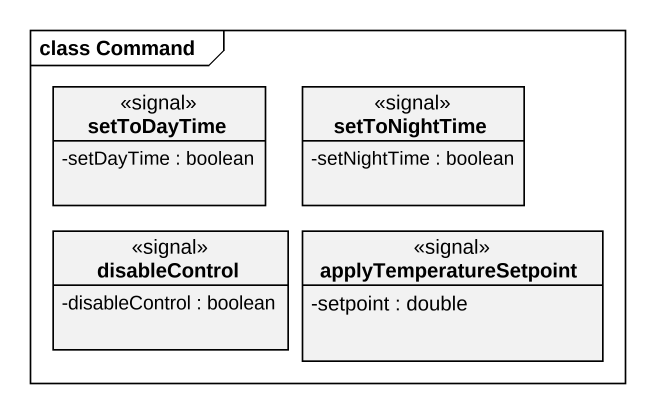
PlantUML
@startuml
mainframe class Command
hide circle
hide empty members
skinparam classAttributeIconSize 0
class setToDayTime <<signal>> {
  -setDayTime : boolean
}
class setToNightTime <<signal>> {
  -setNightTime : boolean
}
class disableControl <<signal>> {
  -disableControl : boolean
}
class applyTemperatureSetpoint <<signal>> {
  -setpoint : double
}
@enduml
